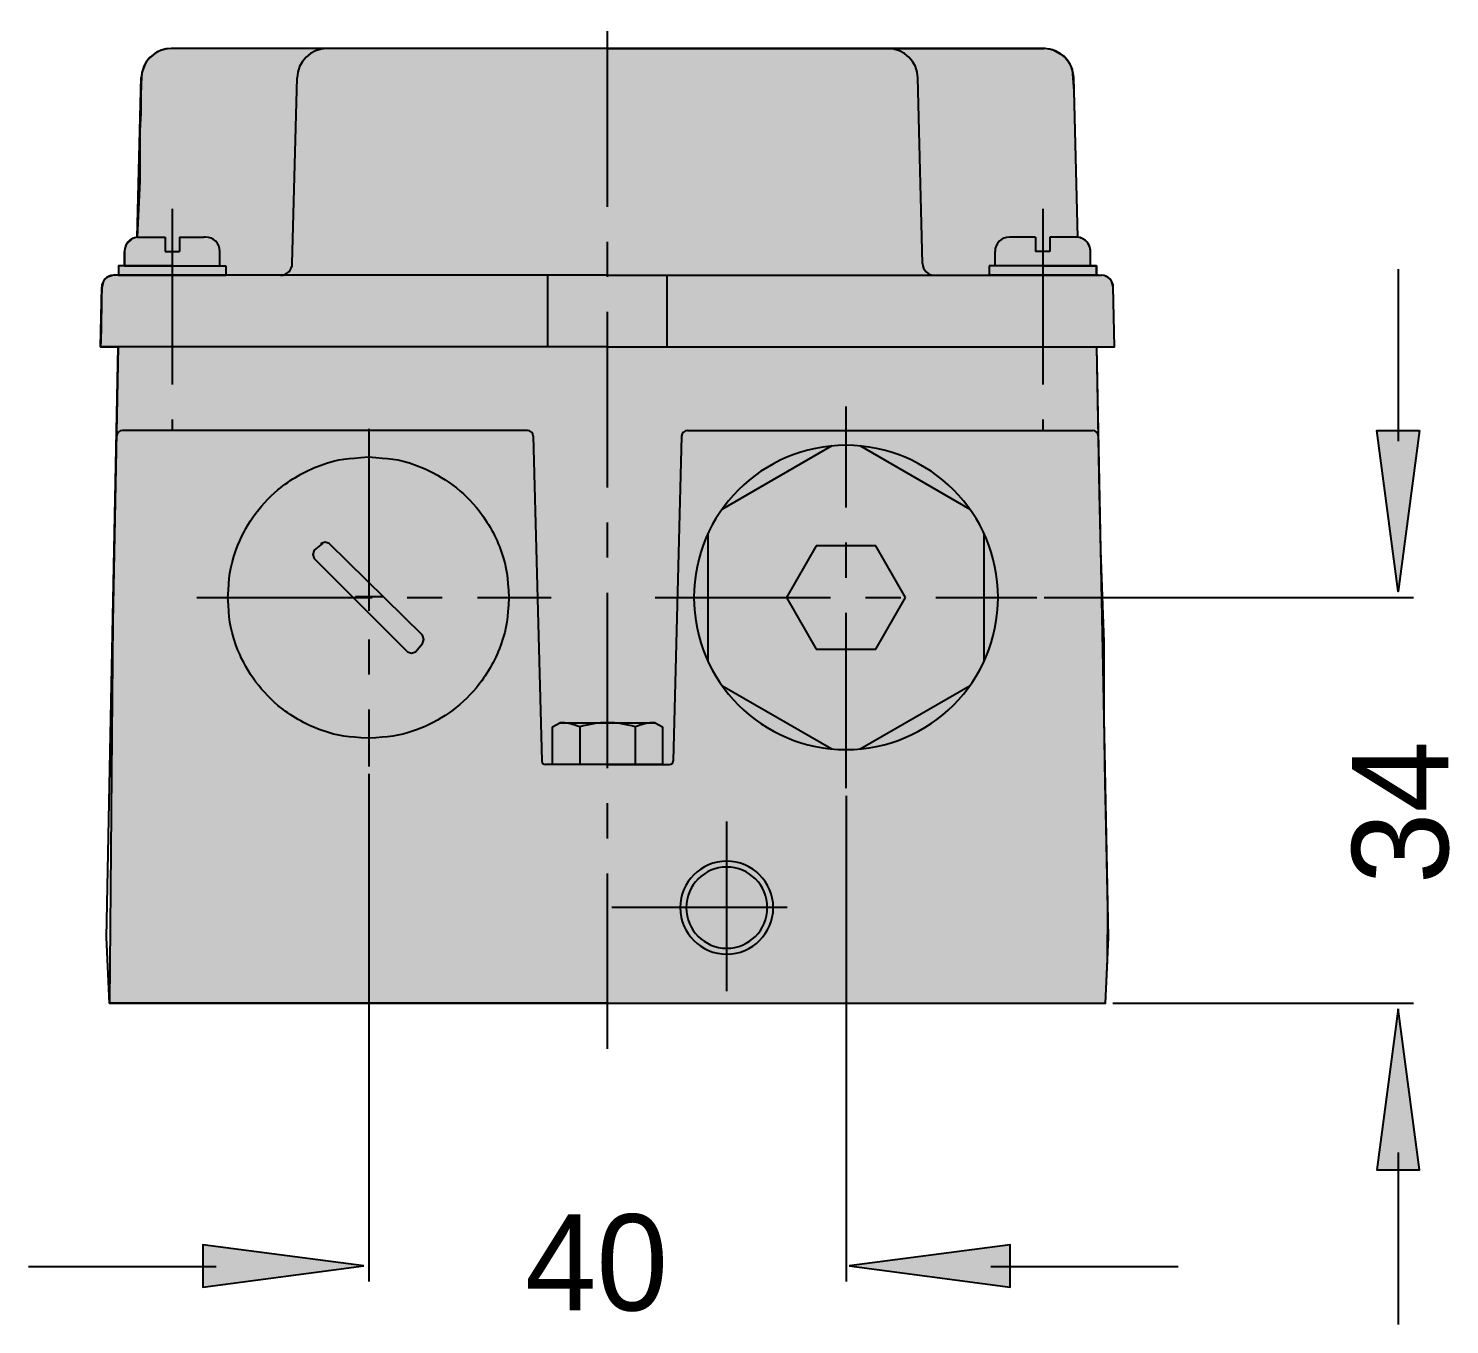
# Model space of a CAD drawing. Extents: x 43 to 173, y 167 to 243.
# Drawn here: x 43.14 to 67.95, y 193.77 to 216.39 of the extents above; entities that cross this region are included whole.
import ezdxf

# ---------------------------------------------------------------- set-up
doc = ezdxf.new("R2010")
doc.units = 0
for name, pattern in [('AI-LINETYPE-12', [4.899378, 3.062111, -0.612422, 0.612422, -0.612422]), ('AI-LINETYPE-28', [4.899378, 3.062111, -0.612422, 0.612422, -0.612422]), ('AI-LINETYPE-29', [4.899378, 3.062111, -0.612422, 0.612422, -0.612422]), ('AI-LINETYPE-30', [4.899378, 3.062111, -0.612422, 0.612422, -0.612422]), ('AI-LINETYPE-36', [4.899378, 3.062111, -0.612422, 0.612422, -0.612422]), ('AI-LINETYPE-37', [4.899378, 3.062111, -0.612422, 0.612422, -0.612422]), ('AI-LINETYPE-38', [4.899378, 3.062111, -0.612422, 0.612422, -0.612422]), ('AI-LINETYPE-39', [4.899378, 3.062111, -0.612422, 0.612422, -0.612422]), ('AI-LINETYPE-40', [4.899378, 3.062111, -0.612422, 0.612422, -0.612422])]:
    doc.linetypes.add(name, pattern=pattern)
for name, color, linetype in [('LINIE', 7, 'CONTINUOUS'), ('MASSLINIE', 7, 'CONTINUOUS'), ('MITTE', 7, 'CONTINUOUS'), ('PFEILE', 7, 'CONTINUOUS'), ('TEXT', 7, 'CONTINUOUS'), ('UMRISS', 7, 'CONTINUOUS')]:
    doc.layers.add(name, color=color, linetype=linetype)

# ---------------------------------------------------------------- blocks, each defined once
blk = doc.blocks.new('*U17')
at = {"layer": 'UMRISS', "color": 255}
for points in [[(45.372, 199.375), (45.244, 215.862), (45.372, 215.965)], [(45.459, 199.375), (45.372, 215.965), (45.459, 216.004)], [(45.546, 199.375), (45.459, 216.004), (45.546, 216.027)], [(45.695, 199.375), (45.546, 216.027), (45.695, 216.033)], [(45.184, 199.375), (45.12, 215.617), (45.184, 215.781)], [(45.244, 199.375), (45.184, 215.781), (45.244, 215.862)], [(45.107, 199.375), (45.101, 215.198), (45.107, 215.427)], [(45.12, 199.375), (45.107, 215.427), (45.12, 215.617)], [(45.101, 199.375), (45.085, 214.607), (45.101, 214.906)], [(45.085, 199.375), (45.036, 212.742), (45.085, 213.721)], [(44.955, 199.375), (44.848, 212.615), (44.955, 212.717)], [(45.036, 199.375), (44.955, 212.717), (45.036, 212.742)], [(44.817, 199.375), (44.816, 212.244), (44.817, 212.509)], [(44.821, 199.375), (44.817, 212.509), (44.821, 212.543)], [(44.831, 199.375), (44.821, 212.543), (44.831, 212.579)], [(44.848, 199.375), (44.831, 212.579), (44.848, 212.615)], [(44.452, 210.828), (44.418, 211.854), (44.452, 211.983)], [(44.503, 210.828), (44.452, 211.983), (44.503, 212.037)], [(44.556, 210.828), (44.503, 212.037), (44.556, 212.057)], [(44.604, 210.828), (44.556, 212.057), (44.604, 212.076)], [(44.613, 210.828), (44.604, 212.076), (44.613, 212.076)], [(44.708, 210.828), (44.613, 212.076), (44.708, 212.077)], [(44.712, 199.375), (44.708, 212.077), (44.712, 212.077)], [(44.414, 210.828), (44.412, 211.511), (44.414, 211.671)], [(44.418, 210.828), (44.414, 211.671), (44.418, 211.854)], [(44.412, 210.828), (44.408, 211.306), (44.412, 211.511)], [(44.406, 210.828), (44.402, 210.941), (44.406, 211.169)], [(44.408, 210.828), (44.406, 211.169), (44.408, 211.306)], [(44.402, 210.828), (44.4, 210.828), (44.402, 210.941)], [(44.708, 199.375), (44.613, 206.028), (44.708, 210.828)], [(44.613, 199.375), (44.604, 204.962), (44.613, 206.028)], [(44.604, 199.375), (44.556, 199.375), (44.604, 204.962)]]:
    blk.add_solid(points, dxfattribs=at)
at = {"layer": 'UMRISS', "color": 255, "extrusion": (0, 0, -1)}
for points in [[(-45.372, 199.375), (-45.372, 215.965), (-45.459, 199.375)], [(-45.459, 199.375), (-45.459, 216.004), (-45.546, 199.375)], [(-45.546, 199.375), (-45.546, 216.027), (-45.695, 199.375)], [(-45.695, 199.375), (-45.695, 216.033), (-58.995, 199.375)], [(-58.995, 199.375), (-45.695, 216.033), (-58.995, 216.033)], [(-58.995, 199.375), (-58.995, 216.033), (-59.451, 199.375)], [(-59.451, 199.375), (-58.995, 216.033), (-59.451, 216.033)], [(-59.451, 199.375), (-59.451, 216.033), (-59.952, 199.375)], [(-59.952, 199.375), (-59.451, 216.033), (-59.952, 216.033)], [(-59.952, 199.375), (-59.952, 216.033), (-60.363, 199.375)], [(-60.363, 199.375), (-59.952, 216.033), (-60.363, 216.033)], [(-60.363, 199.375), (-60.363, 216.033), (-60.591, 199.375)], [(-60.591, 199.375), (-60.363, 216.033), (-60.591, 216.033)], [(-60.591, 199.375), (-60.591, 216.033), (-60.864, 199.375)], [(-60.864, 199.375), (-60.591, 216.033), (-60.864, 216.033)], [(-60.864, 199.375), (-60.864, 216.033), (-60.889, 199.375)], [(-60.889, 199.375), (-60.864, 216.033), (-60.889, 216.033)], [(-60.889, 199.375), (-60.889, 216.033), (-61.02, 199.375)], [(-61.02, 199.375), (-60.889, 216.033), (-61.02, 216.011)], [(-61.02, 199.375), (-61.02, 216.011), (-61.218, 199.375)], [(-61.218, 199.375), (-61.02, 216.011), (-61.218, 215.899)], [(-61.218, 199.375), (-61.218, 215.899), (-61.327, 199.375)], [(-61.327, 199.375), (-61.218, 215.899), (-61.327, 215.76)], [(-45.184, 199.375), (-45.184, 215.781), (-45.244, 199.375)], [(-45.244, 199.375), (-45.244, 215.862), (-45.372, 199.375)], [(-61.327, 199.375), (-61.327, 215.76), (-61.366, 199.375)], [(-61.366, 199.375), (-61.327, 215.76), (-61.366, 215.667)], [(-61.366, 199.375), (-61.366, 215.667), (-61.395, 199.375)], [(-61.395, 199.375), (-61.366, 215.667), (-61.395, 215.289)], [(-45.107, 199.375), (-45.107, 215.427), (-45.12, 199.375)], [(-45.12, 199.375), (-45.12, 215.617), (-45.184, 199.375)], [(-45.101, 199.375), (-45.101, 215.198), (-45.107, 199.375)], [(-61.395, 199.375), (-61.395, 215.289), (-61.462, 199.375)], [(-61.462, 199.375), (-61.395, 215.289), (-61.462, 212.742)], [(-45.085, 199.375), (-45.085, 214.607), (-45.101, 199.375)], [(-44.955, 199.375), (-44.955, 212.717), (-45.036, 199.375)], [(-45.036, 199.375), (-45.036, 212.742), (-45.085, 199.375)], [(-61.462, 199.375), (-61.462, 212.742), (-61.502, 199.375)], [(-61.502, 199.375), (-61.462, 212.742), (-61.502, 212.734)], [(-61.502, 199.375), (-61.502, 212.734), (-61.516, 199.375)], [(-61.516, 199.375), (-61.502, 212.734), (-61.516, 212.729)], [(-61.516, 199.375), (-61.516, 212.729), (-61.576, 199.375)], [(-61.576, 199.375), (-61.516, 212.729), (-61.576, 212.698)], [(-61.576, 199.375), (-61.576, 212.698), (-61.634, 199.375)], [(-61.634, 199.375), (-61.576, 212.698), (-61.634, 212.642)], [(-44.817, 199.375), (-44.817, 212.509), (-44.821, 199.375)], [(-44.821, 199.375), (-44.821, 212.543), (-44.831, 199.375)], [(-44.831, 199.375), (-44.831, 212.579), (-44.848, 199.375)], [(-44.848, 199.375), (-44.848, 212.615), (-44.955, 199.375)], [(-61.634, 199.375), (-61.634, 212.642), (-61.671, 199.375)], [(-61.671, 199.375), (-61.634, 212.642), (-61.671, 212.567)], [(-61.671, 199.375), (-61.671, 212.567), (-61.681, 199.375)], [(-61.681, 199.375), (-61.671, 212.567), (-61.681, 212.522)], [(-61.681, 199.375), (-61.681, 212.522), (-61.682, 199.375)], [(-61.682, 199.375), (-61.681, 212.522), (-61.682, 212.244)], [(-44.712, 199.375), (-44.712, 212.244), (-44.816, 199.375)], [(-44.816, 199.375), (-44.712, 212.244), (-44.816, 212.244)], [(-44.816, 199.375), (-44.816, 212.244), (-44.817, 199.375)], [(-61.682, 199.375), (-61.682, 212.244), (-61.786, 199.375)], [(-61.786, 199.375), (-61.682, 212.244), (-61.786, 212.244)], [(-44.452, 210.828), (-44.452, 211.983), (-44.503, 210.828)], [(-44.503, 210.828), (-44.503, 212.037), (-44.556, 210.828)], [(-44.556, 210.828), (-44.556, 212.057), (-44.604, 210.828)], [(-44.604, 210.828), (-44.604, 212.076), (-44.613, 210.828)], [(-44.613, 210.828), (-44.613, 212.076), (-44.708, 210.828)], [(-44.708, 199.375), (-44.708, 212.077), (-44.712, 199.375)], [(-61.786, 199.375), (-61.786, 212.077), (-61.791, 199.375)], [(-61.791, 199.375), (-61.786, 212.077), (-61.791, 212.077)], [(-61.791, 210.828), (-61.791, 212.077), (-61.822, 210.828)], [(-61.822, 210.828), (-61.791, 212.077), (-61.822, 212.077)], [(-61.822, 210.828), (-61.822, 212.077), (-61.835, 210.828)], [(-61.835, 210.828), (-61.822, 212.077), (-61.835, 212.076)], [(-61.835, 210.828), (-61.835, 212.076), (-61.841, 210.828)], [(-61.841, 210.828), (-61.835, 212.076), (-61.841, 212.076)], [(-61.841, 210.828), (-61.841, 212.076), (-61.861, 210.828)], [(-61.861, 210.828), (-61.841, 212.076), (-61.861, 212.075)], [(-61.861, 210.828), (-61.861, 212.075), (-61.919, 210.828)], [(-61.919, 210.828), (-61.861, 212.075), (-61.919, 212.072)], [(-61.919, 210.828), (-61.919, 212.072), (-61.941, 210.828)], [(-61.941, 210.828), (-61.919, 212.072), (-61.941, 212.062)], [(-61.941, 210.828), (-61.941, 212.062), (-61.943, 210.828)], [(-61.943, 210.828), (-61.941, 212.062), (-61.943, 212.062)], [(-61.943, 210.828), (-61.943, 212.062), (-61.957, 210.828)], [(-61.957, 210.828), (-61.943, 212.062), (-61.957, 212.056)], [(-61.957, 210.828), (-61.957, 212.056), (-61.974, 210.828)], [(-61.974, 210.828), (-61.957, 212.056), (-61.974, 212.048)], [(-61.974, 210.828), (-61.974, 212.048), (-61.977, 210.828)], [(-61.977, 210.828), (-61.974, 212.048), (-61.977, 212.047)], [(-61.977, 210.828), (-61.977, 212.047), (-61.985, 210.828)], [(-61.985, 210.828), (-61.977, 212.047), (-61.985, 212.043)], [(-61.985, 210.828), (-61.985, 212.043), (-61.989, 210.828)], [(-61.989, 210.828), (-61.985, 212.043), (-61.989, 212.041)], [(-61.989, 210.828), (-61.989, 212.041), (-62.05, 210.828)], [(-62.05, 210.828), (-61.989, 212.041), (-62.05, 211.978)], [(-62.05, 210.828), (-62.05, 211.978), (-62.08, 210.828)], [(-62.08, 210.828), (-62.05, 211.978), (-62.08, 211.876)], [(-44.414, 210.828), (-44.414, 211.671), (-44.418, 210.828)], [(-44.418, 210.828), (-44.418, 211.854), (-44.452, 210.828)], [(-62.08, 210.828), (-62.08, 211.876), (-62.099, 210.828)], [(-44.412, 210.828), (-44.412, 211.511), (-44.414, 210.828)], [(-44.406, 210.828), (-44.406, 211.169), (-44.408, 210.828)], [(-44.408, 210.828), (-44.408, 211.306), (-44.412, 210.828)], [(-44.402, 210.828), (-44.402, 210.941), (-44.406, 210.828)], [(-61.791, 199.375), (-61.791, 210.828), (-61.822, 199.375)], [(-61.822, 199.375), (-61.791, 210.828), (-61.822, 209.25)], [(-61.822, 199.375), (-61.822, 209.25), (-61.835, 199.375)], [(-61.835, 199.375), (-61.822, 209.25), (-61.835, 208.597)], [(-61.835, 199.375), (-61.835, 208.597), (-61.841, 199.375)], [(-61.841, 199.375), (-61.835, 208.597), (-61.841, 208.276)], [(-61.841, 199.375), (-61.841, 208.276), (-61.861, 199.375)], [(-61.861, 199.375), (-61.841, 208.276), (-61.861, 207.277)], [(-61.861, 199.375), (-61.861, 207.277), (-61.919, 199.375)], [(-61.919, 199.375), (-61.861, 207.277), (-61.919, 205.681)], [(-44.613, 199.375), (-44.613, 206.028), (-44.708, 199.375)], [(-44.604, 199.375), (-44.604, 204.962), (-44.613, 199.375)], [(-61.919, 199.375), (-61.919, 204.358), (-61.941, 199.375)], [(-61.941, 199.375), (-61.919, 204.358), (-61.941, 203.221)], [(-61.941, 199.375), (-61.941, 203.221), (-61.943, 199.375)], [(-61.943, 199.375), (-61.941, 203.221), (-61.943, 203.151)], [(-61.943, 199.375), (-61.943, 203.151), (-61.957, 199.682)], [(-61.957, 199.682), (-61.943, 203.151), (-61.957, 202.446)], [(-61.957, 199.682), (-61.957, 202.446), (-61.974, 200.057)], [(-61.974, 200.057), (-61.957, 202.446), (-61.974, 201.58)], [(-61.974, 200.057), (-61.974, 201.58), (-61.977, 200.121)], [(-61.977, 200.121), (-61.974, 201.58), (-61.977, 201.434)], [(-61.977, 200.121), (-61.977, 201.434), (-61.985, 201.03)]]:
    blk.add_solid(points, dxfattribs=at)
blk = doc.blocks.new('BLOCK_14')
at = {"layer": 'MASSLINIE', "color": 250}
for points in [[(67.061, 209.185), (67.061, 212.187)], [(60.876, 206.455), (67.321, 206.455)], [(62.073, 199.375), (67.321, 199.375)], [(67.061, 193.765), (67.061, 196.767)]]:
    blk.add_lwpolyline(points, dxfattribs=at)
blk = doc.blocks.new('BLOCK_15')
at = {"layer": 'MASSLINIE', "color": 250}
for points in [[(49.085, 203.374), (49.085, 194.516)], [(57.414, 202.993), (57.414, 194.516)], [(43.139, 194.776), (46.415, 194.776)], [(59.94, 194.776), (63.216, 194.776)]]:
    blk.add_lwpolyline(points, dxfattribs=at)
blk = doc.blocks.new('*U25')
at = {"layer": 'PFEILE', "color": 250}
blk.add_solid([(46.183, 194.418), (46.183, 195.158), (48.996, 194.788)], dxfattribs=at)
blk = doc.blocks.new('*U26')
at = {"layer": 'PFEILE', "color": 250}
blk.add_solid([(60.283, 194.418), (57.471, 194.788), (60.283, 195.158)], dxfattribs=at)
blk = doc.blocks.new('*U35')
at = {"layer": 'PFEILE', "color": 250}
blk.add_solid([(67.056, 196.463), (66.685, 196.463), (67.056, 199.276)], dxfattribs=at)
at = {"layer": 'PFEILE', "color": 250, "extrusion": (0, 0, -1)}
blk.add_solid([(-67.056, 196.463), (-67.056, 199.276), (-67.426, 196.463)], dxfattribs=at)
blk = doc.blocks.new('*U36')
at = {"layer": 'PFEILE', "color": 250, "extrusion": (0, 0, -1)}
for points in [[(-67.056, 206.556), (-66.685, 209.369), (-67.056, 209.369)], [(-67.056, 206.556), (-67.056, 209.369), (-67.426, 209.369)]]:
    blk.add_solid(points, dxfattribs=at)

msp = doc.modelspace()

# ---------------------------------------------------------------- linework, layer by layer
at = {"layer": 'LINIE', "color": 250}
for points in [[(53.249, 216.033), (45.63, 216.033)], [(53.249, 216.033), (60.869, 216.033)], [(45.036, 212.742), (45.109, 215.527)], [(47.746, 212.282), (47.831, 215.521)], [(58.752, 212.282), (58.668, 215.521)], [(61.462, 212.742), (61.389, 215.527)], [(45.036, 212.742), (45.524, 212.742)], [(45.524, 212.742), (45.524, 212.492)], [(45.774, 212.742), (45.774, 212.492)], [(45.774, 212.742), (46.202, 212.742)], [(60.724, 212.742), (60.297, 212.742)], [(60.724, 212.742), (60.724, 212.492)], [(60.974, 212.742), (60.974, 212.492)], [(61.463, 212.742), (60.974, 212.742)], [(44.816, 212.244), (44.816, 212.494)], [(45.524, 212.492), (45.774, 212.492)], [(46.482, 212.244), (46.482, 212.494)], [(60.016, 212.244), (60.016, 212.494)], [(60.974, 212.492), (60.724, 212.492)], [(61.682, 212.244), (61.682, 212.494)], [(44.712, 212.244), (44.712, 212.077)], [(45.649, 212.244), (44.712, 212.244)], [(44.816, 212.244), (46.482, 212.244)], [(45.649, 212.244), (46.586, 212.244)], [(46.586, 212.244), (46.586, 212.077)], [(59.912, 212.244), (59.912, 212.077)], [(60.85, 212.244), (59.912, 212.244)], [(61.682, 212.244), (60.016, 212.244)], [(60.85, 212.244), (61.786, 212.244)], [(61.786, 212.244), (61.786, 212.077)], [(53.249, 212.077), (44.626, 212.077)], [(44.712, 212.077), (46.586, 212.077)], [(45.024, 212.077), (45.025, 212.077)], [(46.478, 212.077), (46.586, 212.077)], [(52.208, 210.828), (52.208, 212.077)], [(53.249, 212.077), (61.872, 212.077)], [(54.29, 210.828), (54.29, 212.077)], [(60.02, 212.077), (59.912, 212.077)], [(61.786, 212.077), (59.912, 212.077)], [(61.474, 212.077), (61.474, 212.077)], [(44.4, 210.828), (44.418, 211.873)], [(62.099, 210.828), (62.081, 211.873)], [(53.249, 210.828), (44.4, 210.828)], [(44.504, 200.521), (44.708, 210.828)], [(53.249, 210.828), (62.099, 210.828)], [(61.995, 200.521), (61.791, 210.828)], [(51.85, 209.37), (44.781, 209.37)], [(51.954, 209.269), (52.102, 203.601)], [(54.544, 209.269), (54.396, 203.601)], [(54.649, 209.37), (61.718, 209.37)], [(57.169, 209.099), (55.247, 207.989)], [(59.581, 207.989), (57.659, 209.099)], [(55.002, 207.565), (55.002, 205.346)], [(59.826, 205.346), (59.826, 207.565)], [(49.9, 205.506), (50.02, 205.65), (50.044, 205.722), (50.02, 205.794), (48.392, 207.398), (48.32, 207.422), (48.249, 207.398), (48.272, 207.398), (48.129, 207.278), (48.105, 207.206), (48.129, 207.134), (49.757, 205.506), (49.829, 205.482), (49.9, 205.506)], [(56.893, 207.357), (56.373, 206.455)], [(57.934, 207.357), (56.893, 207.357)], [(58.455, 206.455), (57.934, 207.357)], [(49.086, 206.224), (49.086, 206.703)], [(49.326, 206.464), (48.847, 206.464)], [(49.074, 206.452), (49.074, 206.452)], [(56.373, 206.455), (56.893, 205.554)], [(57.934, 205.554), (58.455, 206.455)], [(56.893, 205.554), (57.934, 205.554)], [(55.247, 204.921), (57.169, 203.812)], [(57.659, 203.812), (59.581, 204.921)], [(52.288, 204.194), (52.416, 204.269)], [(52.416, 204.269), (54.082, 204.269)], [(54.082, 204.269), (54.211, 204.194)], [(52.288, 203.54), (52.288, 204.194)], [(52.768, 204.194), (52.768, 203.54)], [(53.73, 204.194), (53.73, 203.54)], [(54.211, 204.194), (54.211, 203.54)], [(53.249, 203.54), (52.165, 203.54)], [(54.211, 203.54), (52.288, 203.54)], [(53.249, 203.54), (52.822, 203.54)], [(53.249, 203.54), (54.334, 203.54)], [(53.249, 203.54), (53.676, 203.54)], [(44.556, 199.375), (44.504, 200.521)], [(61.943, 199.375), (61.995, 200.521)], [(53.249, 199.375), (44.556, 199.375)], [(53.249, 199.375), (61.943, 199.375)]]:
    msp.add_lwpolyline(points, dxfattribs=at)
for points in [[(45.63, 216.033), (45.348, 216.033), (45.117, 215.809), (45.109, 215.527)], [(61.389, 215.527), (61.382, 215.809), (61.151, 216.033), (60.869, 216.033)], [(62.081, 211.873), (62.079, 211.986), (61.986, 212.077), (61.872, 212.077)], [(44.781, 209.37), (44.724, 209.37), (44.678, 209.325), (44.677, 209.268)], [(51.954, 209.269), (51.953, 209.325), (51.906, 209.37), (51.85, 209.37)], [(54.649, 209.37), (54.592, 209.37), (54.546, 209.325), (54.544, 209.269)], [(61.821, 209.268), (61.82, 209.325), (61.774, 209.37), (61.718, 209.37)], [(52.102, 203.601), (52.103, 203.567), (52.131, 203.54), (52.165, 203.54)]]:
    msp.add_open_spline(points, degree=3, dxfattribs=at)
for points, knots in [([(48.351, 216.033), (48.351, 216.033), (48.351, 216.033), (48.351, 216.033), (48.068, 216.033), (47.836, 215.805), (47.831, 215.521)], [0, 0, 0, 0, 1, 1, 1, 2, 2, 2, 2]), ([(58.668, 215.521), (58.663, 215.805), (58.431, 216.033), (58.147, 216.033), (58.147, 216.033), (58.147, 216.033), (58.147, 216.033)], [0, 0, 0, 0, 1, 1, 1, 2, 2, 2, 2]), ([(45.036, 212.742), (44.911, 212.726), (44.816, 212.62), (44.816, 212.494), (44.816, 212.494), (44.816, 212.494), (44.816, 212.494)], [0, 0, 0, 0, 1, 1, 1, 2, 2, 2, 2]), ([(46.482, 212.494), (46.482, 212.494), (46.482, 212.494), (46.482, 212.494), (46.482, 212.632), (46.37, 212.744), (46.232, 212.744), (46.222, 212.744), (46.212, 212.743), (46.202, 212.742)], [0, 0, 0, 0, 1, 1, 1, 2, 2, 2, 3, 3, 3, 3]), ([(60.297, 212.742), (60.287, 212.743), (60.276, 212.744), (60.266, 212.744), (60.128, 212.744), (60.016, 212.632), (60.016, 212.494), (60.016, 212.494), (60.016, 212.494), (60.016, 212.494)], [0, 0, 0, 0, 1, 1, 1, 2, 2, 2, 3, 3, 3, 3]), ([(61.682, 212.494), (61.682, 212.494), (61.682, 212.494), (61.682, 212.494), (61.682, 212.62), (61.588, 212.726), (61.463, 212.742)], [0, 0, 0, 0, 1, 1, 1, 2, 2, 2, 2]), ([(47.538, 212.077), (47.538, 212.077), (47.538, 212.077), (47.538, 212.077), (47.652, 212.077), (47.744, 212.168), (47.746, 212.282)], [0, 0, 0, 0, 1, 1, 1, 2, 2, 2, 2]), ([(58.752, 212.282), (58.754, 212.168), (58.847, 212.077), (58.961, 212.077), (58.961, 212.077), (58.961, 212.077), (58.961, 212.077)], [0, 0, 0, 0, 1, 1, 1, 2, 2, 2, 2]), ([(44.626, 212.077), (44.626, 212.077), (44.626, 212.077), (44.626, 212.077), (44.513, 212.077), (44.42, 211.986), (44.418, 211.873)], [0, 0, 0, 0, 1, 1, 1, 2, 2, 2, 2]), ([(57.414, 209.11), (57.414, 209.11), (57.414, 209.11), (57.414, 209.11), (55.947, 209.11), (54.759, 207.921), (54.759, 206.455), (54.759, 204.989), (55.947, 203.8), (57.414, 203.8), (57.414, 203.8), (57.414, 203.8), (57.414, 203.8)], [0, 0, 0, 0, 1, 1, 1, 2, 2, 2, 3, 3, 3, 4, 4, 4, 4]), ([(57.414, 203.8), (57.414, 203.8), (57.414, 203.8), (57.414, 203.8), (58.88, 203.8), (60.069, 204.989), (60.069, 206.455), (60.069, 207.921), (58.88, 209.11), (57.414, 209.11), (57.414, 209.11), (57.414, 209.11), (57.414, 209.11)], [0, 0, 0, 0, 1, 1, 1, 2, 2, 2, 3, 3, 3, 4, 4, 4, 4]), ([(49.074, 203.997), (49.451, 204.03), (49.554, 204.014), (49.914, 204.145), (50.317, 204.292), (50.679, 204.545), (50.955, 204.874), (51.139, 205.093), (51.283, 205.343), (51.381, 205.612), (51.512, 205.972), (51.496, 206.075), (51.529, 206.452), (51.496, 206.829), (51.512, 206.932), (51.381, 207.292), (51.283, 207.561), (51.139, 207.811), (50.955, 208.03), (50.679, 208.359), (50.317, 208.612), (49.914, 208.759), (49.554, 208.89), (49.451, 208.874), (49.074, 208.907), (48.697, 208.874), (48.594, 208.89), (48.235, 208.759), (47.965, 208.661), (47.716, 208.517), (47.496, 208.333), (47.168, 208.057), (46.914, 207.695), (46.768, 207.292), (46.636, 206.932), (46.652, 206.829), (46.619, 206.452), (46.652, 206.075), (46.636, 205.972), (46.768, 205.612), (46.914, 205.209), (47.168, 204.847), (47.496, 204.571), (47.716, 204.387), (47.965, 204.243), (48.235, 204.145), (48.594, 204.014), (48.697, 204.03), (49.074, 203.997)], [0, 0, 0, 0, 1, 1, 1, 2, 2, 2, 3, 3, 3, 4, 4, 4, 5, 5, 5, 6, 6, 6, 7, 7, 7, 8, 8, 8, 9, 9, 9, 10, 10, 10, 11, 11, 11, 12, 12, 12, 13, 13, 13, 14, 14, 14, 15, 15, 15, 16, 16, 16, 16]), ([(52.768, 204.194), (52.658, 204.243), (52.538, 204.269), (52.416, 204.269), (52.416, 204.269), (52.416, 204.269), (52.416, 204.269)], [0, 0, 0, 0, 1, 1, 1, 2, 2, 2, 2]), ([(53.73, 204.194), (53.575, 204.244), (53.412, 204.269), (53.249, 204.269), (53.086, 204.269), (52.924, 204.244), (52.768, 204.194)], [0, 0, 0, 0, 1, 1, 1, 2, 2, 2, 2]), ([(54.082, 204.269), (54.082, 204.269), (54.082, 204.269), (54.082, 204.269), (53.961, 204.269), (53.841, 204.243), (53.73, 204.194)], [0, 0, 0, 0, 1, 1, 1, 2, 2, 2, 2]), ([(54.334, 203.54), (54.334, 203.54), (54.334, 203.54), (54.334, 203.54), (54.368, 203.54), (54.395, 203.567), (54.396, 203.601)], [0, 0, 0, 0, 1, 1, 1, 2, 2, 2, 2]), ([(55.332, 201.853), (55.332, 201.853), (55.332, 201.853), (55.332, 201.853), (54.883, 201.853), (54.519, 201.49), (54.519, 201.041), (54.519, 200.593), (54.883, 200.229), (55.332, 200.229), (55.332, 200.229), (55.332, 200.229), (55.332, 200.229)], [0, 0, 0, 0, 1, 1, 1, 2, 2, 2, 3, 3, 3, 4, 4, 4, 4]), ([(55.332, 201.749), (55.332, 201.749), (55.332, 201.749), (55.332, 201.749), (54.941, 201.749), (54.624, 201.432), (54.624, 201.041), (54.624, 200.65), (54.941, 200.333), (55.332, 200.333), (55.332, 200.333), (55.332, 200.333), (55.332, 200.333)], [0, 0, 0, 0, 1, 1, 1, 2, 2, 2, 3, 3, 3, 4, 4, 4, 4]), ([(55.332, 200.229), (55.332, 200.229), (55.332, 200.229), (55.332, 200.229), (55.78, 200.229), (56.144, 200.593), (56.144, 201.041), (56.144, 201.49), (55.78, 201.853), (55.332, 201.853), (55.332, 201.853), (55.332, 201.853), (55.332, 201.853)], [0, 0, 0, 0, 1, 1, 1, 2, 2, 2, 3, 3, 3, 4, 4, 4, 4]), ([(55.332, 200.333), (55.332, 200.333), (55.332, 200.333), (55.332, 200.333), (55.723, 200.333), (56.039, 200.65), (56.039, 201.041), (56.039, 201.432), (55.723, 201.749), (55.332, 201.749), (55.332, 201.749), (55.332, 201.749), (55.332, 201.749)], [0, 0, 0, 0, 1, 1, 1, 2, 2, 2, 3, 3, 3, 4, 4, 4, 4])]:
    msp.add_open_spline(points, degree=3, knots=knots, dxfattribs=at)
at = {"layer": 'MITTE', "color": 250, "linetype": 'AI-LINETYPE-36'}
msp.add_lwpolyline([(53.249, 198.576), (53.249, 216.385)], dxfattribs=at)
at = {"layer": 'MITTE', "color": 250, "linetype": 'AI-LINETYPE-38'}
msp.add_lwpolyline([(45.649, 213.235), (45.649, 209.355)], dxfattribs=at)
at = {"layer": 'MITTE', "color": 250, "linetype": 'AI-LINETYPE-12'}
msp.add_lwpolyline([(60.85, 213.235), (60.85, 209.355)], dxfattribs=at)
at = {"layer": 'MITTE', "color": 250, "linetype": 'AI-LINETYPE-37'}
msp.add_lwpolyline([(57.414, 203.124), (57.414, 209.787)], dxfattribs=at)
at = {"layer": 'MITTE', "color": 250, "linetype": 'AI-LINETYPE-39'}
msp.add_lwpolyline([(49.085, 209.397), (49.085, 203.504)], dxfattribs=at)
at = {"layer": 'MITTE', "color": 250, "linetype": 'AI-LINETYPE-40'}
msp.add_lwpolyline([(46.078, 206.455), (52.266, 206.455)], dxfattribs=at)
at = {"layer": 'MITTE', "color": 250, "linetype": 'AI-LINETYPE-30'}
msp.add_lwpolyline([(54.082, 206.455), (60.745, 206.455)], dxfattribs=at)
at = {"layer": 'MITTE', "color": 250, "linetype": 'AI-LINETYPE-28'}
msp.add_lwpolyline([(55.332, 199.583), (55.332, 202.545)], dxfattribs=at)
at = {"layer": 'MITTE', "color": 250, "linetype": 'AI-LINETYPE-29'}
msp.add_lwpolyline([(56.385, 201.041), (53.249, 201.041)], dxfattribs=at)
at = {"layer": 'PFEILE'}
for points in [[(67.426, 209.369), (67.056, 206.556), (66.685, 209.369), (67.426, 209.369)], [(67.056, 199.276), (66.685, 196.463), (67.426, 196.463), (67.056, 199.276)], [(48.996, 194.788), (46.183, 195.158), (46.183, 194.418), (48.996, 194.788)], [(57.471, 194.788), (60.283, 194.418), (60.283, 195.158), (57.471, 194.788)]]:
    msp.add_lwpolyline(points, dxfattribs=at)
at = {"layer": 'UMRISS'}
msp.add_lwpolyline([(44.613, 206.028), (44.556, 199.375), (61.943, 199.375), (61.977, 200.121), (61.985, 201.03), (61.974, 201.58), (61.957, 202.446), (61.941, 203.221), (61.919, 204.358), (61.919, 205.681), (61.861, 207.277), (61.841, 208.276), (61.835, 208.597), (61.791, 210.828), (62.099, 210.828), (62.08, 211.876), (62.05, 211.978), (61.989, 212.041), (61.919, 212.072), (61.822, 212.077), (61.786, 212.077), (61.786, 212.244), (61.682, 212.244), (61.681, 212.522), (61.671, 212.567), (61.634, 212.642), (61.576, 212.698), (61.516, 212.729), (61.502, 212.734), (61.462, 212.742), (61.395, 215.289), (61.366, 215.667), (61.327, 215.76), (61.218, 215.899), (61.02, 216.011), (60.889, 216.033), (60.864, 216.033), (60.591, 216.033), (60.363, 216.033), (59.952, 216.033), (59.451, 216.033), (58.995, 216.033), (45.695, 216.033), (45.546, 216.027), (45.459, 216.004), (45.372, 215.965), (45.244, 215.862), (45.184, 215.781), (45.12, 215.617), (45.107, 215.427), (45.101, 215.198), (45.101, 214.906), (45.085, 214.607), (45.085, 214.108), (45.085, 213.721), (45.036, 212.742), (44.955, 212.717), (44.848, 212.615), (44.831, 212.579), (44.821, 212.543), (44.817, 212.509), (44.816, 212.244), (44.712, 212.244), (44.712, 212.077), (44.604, 212.076), (44.503, 212.037), (44.452, 211.983), (44.418, 211.854), (44.414, 211.671), (44.412, 211.511), (44.408, 211.306), (44.406, 211.169), (44.402, 210.941), (44.4, 210.828), (44.708, 210.828), (44.613, 206.028)], dxfattribs=at)

# ---------------------------------------------------------------- block references
at = {"layer": 'MASSLINIE'}
for name in ['BLOCK_14', 'BLOCK_15']:
    msp.add_blockref(name, (0, 0), dxfattribs=at)
at = {"layer": 'PFEILE', "color": 250}
for name in ['*U36', '*U35', '*U25', '*U26']:
    msp.add_blockref(name, (0, 0), dxfattribs=at)
at = {"layer": 'UMRISS', "color": 255}
msp.add_blockref('*U17', (0, 0), dxfattribs=at)

# ---------------------------------------------------------------- texts
at = {"layer": 'TEXT', "color": 250, "insert": (67.952, 201.452), "char_height": 1.67922, "attachment_point": 7, "rotation": 90}
msp.add_mtext('\\fFutura Medium|b0|i0|c0|p34;\\W1;34', dxfattribs=at)
at = {"layer": 'TEXT', "color": 250, "insert": (51.808, 193.987), "char_height": 1.67922, "attachment_point": 7}
msp.add_mtext('\\fFutura Medium|b0|i0|c0|p34;\\W1;40', dxfattribs=at)

doc.saveas('drawing.dxf')
